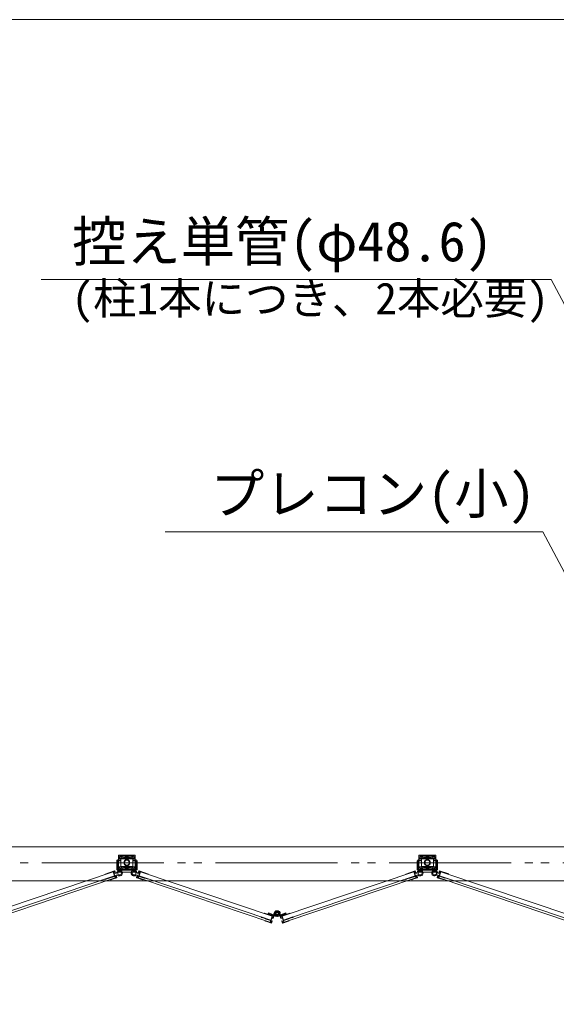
# Model space of a CAD drawing. Units: millimetres, scale not verified. Extents: x -9305 to 9305, y -6415 to 6415.
# Drawn here: x -1887 to -304, y 3532 to 6415 of the extents above; entities that cross this region are included whole.
import ezdxf
from ezdxf.enums import TextEntityAlignment as Align

# ---------------------------------------------------------------- set-up
doc = ezdxf.new("R2010")
doc.units = ezdxf.units.MM
doc.header["$LTSCALE"] = 40
doc.linetypes.add('DOUBLE_CHAIN2', pattern=[12.8, 9, -1, 0.6, -0.6, 0.6, -1])
for name, color, linetype, lineweight in [('0-0_0', 7, 'Continuous', 9), ('0-4_CYG-81', 7, 'Continuous', 9), ('0-8_TEXT', 7, 'Continuous', 9), ('0-B_図面枠', 7, 'Continuous', 9)]:
    doc.layers.add(name, color=color, linetype=linetype, lineweight=lineweight)
doc.styles.add('ＭＳ ゴシック', font='')
doc.styles.get('ＭＳ ゴシック').set_extended_font_data('MS Gothic')

msp = doc.modelspace()

# ---------------------------------------------------------------- linework, layer by layer
at = {"layer": '0-0_0', "linetype": 'DOUBLE_CHAIN2'}
msp.add_line((-7965.18, 3931), (334.82, 3931), dxfattribs=at)
at = {"layer": '0-4_CYG-81'}
for p, q in [((334.82, 3978.07), (-7965.18, 3978.07)), ((-1548.3, 3950.83), (-1592.3, 3950.83)), ((-661.98, 3950.9), (-705.98, 3950.9)), ((-1600.3, 3911.63), (-1600.3, 3937.03)), ((-1598, 3939.33), (-1590.3, 3939.33)), ((-1598, 3937.03), (-1590.3, 3937.03)), ((-1598, 3937.03), (-1598, 3911.63)), ((-1590.3, 3937.03), (-1590.3, 3939.33)), ((-1588.3, 3942.33), (-1552.3, 3942.33)), ((-1588.3, 3942.33), (-1588.3, 3920.33)), ((-1579.3, 3943.33), (-1561.3, 3943.33)), ((-1579.3, 3942.33), (-1579.3, 3943.33)), ((-1576.3, 3943.83), (-1565.3, 3943.83)), ((-1575.3, 3943.33), (-1575.3, 3943.83)), ((-1575.3, 3942.33), (-1575.3, 3943.33)), ((-1565.3, 3943.33), (-1565.3, 3943.83)), ((-1565.3, 3942.33), (-1565.3, 3943.33)), ((-1561.3, 3942.33), (-1561.3, 3943.33)), ((-1552.3, 3920.33), (-1552.3, 3942.33)), ((-1542.6, 3939.33), (-1550.3, 3939.33)), ((-1550.3, 3937.03), (-1550.3, 3939.33)), ((-1542.6, 3937.03), (-1550.3, 3937.03)), ((-1545.3, 3947.83), (-1545.3, 3943.83)), ((-1542.6, 3937.03), (-1542.6, 3911.63)), ((-1540.3, 3911.63), (-1540.3, 3937.03)), ((-713.98, 3911.7), (-713.98, 3937.1)), ((-711.68, 3939.4), (-703.98, 3939.4)), ((-711.68, 3937.1), (-703.98, 3937.1)), ((-711.68, 3937.1), (-711.68, 3911.7)), ((-703.98, 3937.1), (-703.98, 3939.4)), ((-701.98, 3942.4), (-665.98, 3942.4)), ((-701.98, 3942.4), (-701.98, 3920.4)), ((-692.98, 3943.4), (-674.98, 3943.4)), ((-692.98, 3942.4), (-692.98, 3943.4)), ((-689.98, 3943.9), (-678.98, 3943.9)), ((-688.98, 3943.4), (-688.98, 3943.9)), ((-688.98, 3942.4), (-688.98, 3943.4)), ((-678.98, 3943.4), (-678.98, 3943.9)), ((-678.98, 3942.4), (-678.98, 3943.4)), ((-674.98, 3942.4), (-674.98, 3943.4)), ((-665.98, 3920.4), (-665.98, 3942.4)), ((-656.28, 3939.4), (-663.98, 3939.4)), ((-663.98, 3937.1), (-663.98, 3939.4)), ((-656.28, 3937.1), (-663.98, 3937.1)), ((-658.98, 3947.9), (-658.98, 3943.9)), ((-656.28, 3937.1), (-656.28, 3911.7)), ((-653.98, 3911.7), (-653.98, 3937.1)), ((-1634.14, 3896.36), (-1634.46, 3897.3)), ((-1606.66, 3907.18), (-1634.15, 3897.94)), ((-1610.45, 3904.32), (-1634.14, 3896.36)), ((-1606.53, 3892.67), (-1610.45, 3904.32)), ((-1606.86, 3907.11), (-1609.7, 3906.15)), ((-1606.66, 3905.6), (-1609.5, 3904.64)), ((-1607.13, 3905.44), (-1609.5, 3904.64)), ((-1603.6, 3887.11), (-1609.5, 3904.64)), ((-1607.07, 3905.25), (-1609.44, 3904.46)), ((-1607.07, 3905.25), (-1605.76, 3901.36)), ((-1606.66, 3905.6), (-1604.98, 3900.62)), ((-1604.04, 3900.94), (-1606.03, 3906.87)), ((-1604.04, 3900.94), (-1604.98, 3900.62)), ((-1603.23, 3900.11), (-1601.55, 3900.67)), ((-1601.49, 3893.36), (-1602.44, 3893.04)), ((-1600.76, 3888.06), (-1602.44, 3893.04)), ((-1599.5, 3887.44), (-1601.49, 3893.36)), ((-1601.32, 3894.42), (-1599.57, 3895.01)), ((-1598, 3911.63), (-1542.6, 3911.63)), ((-1598, 3909.33), (-1542.6, 3909.33)), ((-1548.3, 3911.83), (-1592.3, 3911.83)), ((-1588.3, 3920.33), (-1552.3, 3920.33)), ((-1579.3, 3920.33), (-1579.3, 3919.33)), ((-1579.3, 3919.33), (-1561.3, 3919.33)), ((-1576.3, 3918.83), (-1565.3, 3918.83)), ((-1575.3, 3920.33), (-1575.3, 3919.33)), ((-1575.3, 3918.83), (-1575.3, 3919.33)), ((-1565.3, 3920.33), (-1565.3, 3919.33)), ((-1565.3, 3918.83), (-1565.3, 3919.33)), ((-1561.3, 3920.33), (-1561.3, 3919.33)), ((-1545.3, 3914.83), (-1545.3, 3918.83)), ((-1541.46, 3887.5), (-1539.47, 3893.42)), ((-1539.64, 3894.48), (-1541.32, 3895.05)), ((-1540.2, 3888.13), (-1538.52, 3893.1)), ((-1539.47, 3893.42), (-1538.52, 3893.1)), ((-1537.73, 3900.17), (-1539.4, 3900.74)), ((-1537.35, 3887.17), (-1531.46, 3904.71)), ((-1537.29, 3887.36), (-1531.55, 3904.42)), ((-1536.92, 3901.01), (-1534.93, 3906.93)), ((-1535.2, 3901.43), (-1533.92, 3905.22)), ((-1534.43, 3892.73), (-1530.51, 3904.39)), ((-1534.43, 3892.73), (-1506, 3883.17)), ((-1534.3, 3907.24), (-1506.81, 3898)), ((-1534.3, 3905.66), (-1531.46, 3904.71)), ((-1533.92, 3905.22), (-1531.55, 3904.43)), ((-1530.51, 3904.39), (-1141.89, 3773.72)), ((-720.21, 3892.73), (-748.65, 3883.17)), ((-747.83, 3896.42), (-748.15, 3897.37)), ((-720.34, 3907.25), (-747.83, 3898)), ((-724.13, 3904.39), (-747.83, 3896.42)), ((-720.21, 3892.73), (-724.13, 3904.39)), ((-720.54, 3907.18), (-723.38, 3906.21)), ((-720.34, 3905.66), (-723.18, 3904.71)), ((-720.82, 3905.51), (-723.18, 3904.71)), ((-717.29, 3887.18), (-723.18, 3904.71)), ((-720.75, 3905.32), (-723.12, 3904.52)), ((-720.75, 3905.32), (-719.44, 3901.43)), ((-720.34, 3905.66), (-718.67, 3900.69)), ((-717.72, 3901.01), (-719.71, 3906.93)), ((-717.72, 3901.01), (-718.67, 3900.69)), ((-716.91, 3900.17), (-715.24, 3900.74)), ((-715.17, 3893.42), (-716.12, 3893.11)), ((-714.44, 3888.13), (-716.12, 3893.11)), ((-713.18, 3887.5), (-715.17, 3893.42)), ((-715, 3894.48), (-713.25, 3895.07)), ((-711.68, 3911.7), (-656.28, 3911.7)), ((-711.68, 3909.4), (-656.28, 3909.4)), ((-661.98, 3911.9), (-705.98, 3911.9)), ((-701.98, 3920.4), (-665.98, 3920.4)), ((-692.98, 3920.4), (-692.98, 3919.4)), ((-692.98, 3919.4), (-674.98, 3919.4)), ((-689.98, 3918.9), (-678.98, 3918.9)), ((-688.98, 3920.4), (-688.98, 3919.4)), ((-688.98, 3918.9), (-688.98, 3919.4)), ((-678.98, 3920.4), (-678.98, 3919.4)), ((-678.98, 3918.9), (-678.98, 3919.4)), ((-674.98, 3920.4), (-674.98, 3919.4)), ((-658.98, 3914.9), (-658.98, 3918.9)), ((-655.15, 3887.56), (-653.16, 3893.49)), ((-653.33, 3894.55), (-655, 3895.11)), ((-653.88, 3888.2), (-652.21, 3893.17)), ((-653.16, 3893.49), (-652.21, 3893.17)), ((-651.42, 3900.24), (-653.09, 3900.8)), ((-651.04, 3887.24), (-645.14, 3904.77)), ((-650.97, 3887.43), (-645.24, 3904.49)), ((-650.6, 3901.07), (-648.61, 3907)), ((-648.88, 3901.5), (-647.61, 3905.29)), ((-648.11, 3892.8), (-644.19, 3904.46)), ((-648.11, 3892.8), (-619.68, 3883.24)), ((-647.98, 3907.31), (-620.49, 3898.07)), ((-647.98, 3905.73), (-645.14, 3904.78)), ((-647.61, 3905.29), (-645.24, 3904.49)), ((-7965.18, 3878.07), (334.82, 3878.07)), ((-1613.94, 3883.32), (-1992.6, 3755.99)), ((-1606.53, 3892.67), (-1634.96, 3883.1)), ((-1634.49, 3881.68), (-1634.96, 3883.1)), ((-1622.8, 3886.14), (-1631.33, 3883.27)), ((-1622.8, 3886.14), (-1622.16, 3885.83)), ((-1606.52, 3891.08), (-1622.16, 3885.83)), ((-1618.3, 3882.17), (-1617.82, 3880.75)), ((-1604.93, 3886.35), (-1618.2, 3881.88)), ((-1613.08, 3882.34), (-1616.4, 3881.22)), ((-1599.81, 3886.8), (-1613.08, 3882.34)), ((-1604.62, 3886.98), (-1605.89, 3890.77)), ((-1600.76, 3888.06), (-1603.6, 3887.11)), ((-1541.15, 3886.87), (-1524.56, 3881.29)), ((-1540.2, 3888.13), (-1537.35, 3887.17)), ((-1536.34, 3887.04), (-1535.07, 3890.84)), ((-1536.03, 3886.41), (-1527.02, 3883.38)), ((-1534.43, 3891.15), (-1518.8, 3885.89)), ((-1527.02, 3883.38), (-1522.76, 3881.95)), ((-1527.02, 3883.38), (-1148.36, 3756.06)), ((-1522.66, 3882.23), (-1523.14, 3880.81)), ((-1518.16, 3886.2), (-1518.8, 3885.89)), ((-1518.16, 3886.2), (-1509.63, 3883.34)), ((-1509.63, 3883.34), (-1509.32, 3882.7)), ((-718.62, 3886.41), (-1106.29, 3756.06)), ((-748.17, 3881.75), (-748.65, 3883.17)), ((-736.48, 3886.21), (-745.01, 3883.34)), ((-736.48, 3886.21), (-735.85, 3885.89)), ((-720.21, 3891.15), (-735.85, 3885.89)), ((-731.98, 3882.24), (-731.5, 3880.81)), ((-726.76, 3882.4), (-730.08, 3881.29)), ((-713.49, 3886.87), (-726.76, 3882.4)), ((-718.3, 3887.04), (-719.58, 3890.84)), ((-714.44, 3888.13), (-717.29, 3887.18)), ((-654.83, 3886.93), (-638.24, 3881.36)), ((-653.88, 3888.2), (-651.04, 3887.24)), ((-650.02, 3887.11), (-648.75, 3890.9)), ((-649.71, 3886.48), (-262.04, 3756.12)), ((-648.12, 3891.22), (-632.48, 3885.96)), ((-640.71, 3883.45), (-636.44, 3882.02)), ((-636.34, 3882.3), (-636.82, 3880.88)), ((-631.84, 3886.27), (-632.48, 3885.96)), ((-631.84, 3886.27), (-623.31, 3883.4)), ((-623.31, 3883.4), (-623, 3882.77)), ((-1165.58, 3781.68), (-1165.27, 3782.63)), ((-1137.14, 3773.7), (-1164.63, 3782.95)), ((-1153.06, 3783.26), (-1154.34, 3779.46)), ((-1154.34, 3779.46), (-1139.18, 3774.36)), ((-1153.06, 3783.26), (-1134.56, 3777.03)), ((-1142.64, 3779.75), (-1143.28, 3777.85)), ((-1135.67, 3783.21), (-1137.42, 3778)), ((-1135.52, 3778.94), (-1136, 3777.52)), ((-1132.12, 3784.77), (-1132.49, 3778.78)), ((-1122.14, 3784.14), (-1122.51, 3778.15)), ((-1120.68, 3787.32), (-1120.24, 3787.55)), ((-1101.58, 3783.26), (-1120.08, 3777.04)), ((-1119.56, 3787.35), (-1118.16, 3784.7)), ((-1119.12, 3778.94), (-1118.64, 3777.52)), ((-1118.97, 3783.21), (-1117.22, 3778)), ((-1117.5, 3773.71), (-1090.01, 3782.95)), ((-1100.3, 3779.46), (-1115.47, 3774.36)), ((-1112.76, 3773.72), (-1089.06, 3781.69)), ((-1112, 3779.75), (-1111.37, 3777.86)), ((-1101.58, 3783.26), (-1100.3, 3779.46)), ((-1089.06, 3781.69), (-1089.38, 3782.64)), ((-1174.72, 3770.2), (-1174.24, 3771.62)), ((-1145.81, 3762.06), (-1174.24, 3771.62)), ((-1162.72, 3766.69), (-1171.24, 3769.56)), ((-1162.72, 3766.69), (-1162.4, 3766.06)), ((-1146.76, 3760.8), (-1162.4, 3766.06)), ((-1161.53, 3760.8), (-1162.01, 3759.38)), ((-1157.27, 3757.79), (-1160.58, 3758.9)), ((-1148.36, 3756.06), (-1157.36, 3759.08)), ((-1144, 3753.33), (-1157.27, 3757.79)), ((-1147.72, 3756.37), (-1146.45, 3760.16)), ((-1146.84, 3755.86), (-1140.94, 3773.4)), ((-1143.99, 3754.91), (-1146.84, 3755.86)), ((-1145.81, 3762.06), (-1141.89, 3773.72)), ((-1143.99, 3754.91), (-1142.32, 3759.88)), ((-1143.36, 3753.64), (-1141.37, 3759.56)), ((-1141.37, 3759.56), (-1142.32, 3759.88)), ((-1138.54, 3776.26), (-1139.18, 3774.36)), ((-1138.82, 3767.15), (-1136.83, 3773.07)), ((-1115.82, 3767.15), (-1117.81, 3773.07)), ((-1116.1, 3776.26), (-1115.47, 3774.36)), ((-1115.64, 3767.3), (-1114.7, 3767.63)), ((-1107.8, 3755.86), (-1113.7, 3773.4)), ((-1113.27, 3759.56), (-1112.32, 3759.88)), ((-1111.28, 3753.64), (-1113.27, 3759.56)), ((-1108.83, 3762.06), (-1112.76, 3773.72)), ((-1110.65, 3754.91), (-1112.32, 3759.88)), ((-1110.65, 3754.91), (-1107.8, 3755.86)), ((-1110.64, 3753.33), (-1094.06, 3758.9)), ((-1108.83, 3762.06), (-1080.4, 3771.62)), ((-1106.92, 3756.37), (-1108.2, 3760.16)), ((-1107.88, 3760.8), (-1092.24, 3766.06)), ((-1106.29, 3756.06), (-1097.28, 3759.08)), ((-1093.12, 3760.8), (-1092.64, 3759.38)), ((-1091.93, 3766.69), (-1092.24, 3766.06)), ((-1091.93, 3766.69), (-1083.4, 3769.56)), ((-1079.92, 3770.2), (-1080.4, 3771.62))]:
    msp.add_line(p, q, dxfattribs=at)
at = {"layer": '0-4_CYG-81', "linetype": 'DOUBLE_CHAIN2'}
for p, q in [((-1592.3, 3950.83), (-1580.6, 3946.93)), ((-1548.3, 3950.83), (-1559.99, 3946.93)), ((-705.98, 3950.9), (-694.29, 3947)), ((-661.98, 3950.9), (-673.67, 3947)), ((-1592.3, 3945.9), (-1592.3, 3943.83)), ((-1590.43, 3947.36), (-1580.3, 3943.83)), ((-1579.97, 3946.83), (-1560.62, 3946.83)), ((-1574.3, 3947.83), (-1566.3, 3947.83)), ((-1573.3, 3946.83), (-1573.3, 3943.83)), ((-1567.3, 3946.83), (-1567.3, 3943.83)), ((-1550.16, 3947.36), (-1560.3, 3943.83)), ((-1548.3, 3945.94), (-1548.3, 3943.83)), ((-705.98, 3945.97), (-705.98, 3943.9)), ((-704.11, 3947.42), (-693.98, 3943.9)), ((-693.66, 3946.9), (-674.3, 3946.9)), ((-687.98, 3947.9), (-679.98, 3947.9)), ((-686.98, 3946.9), (-686.98, 3943.9)), ((-680.98, 3946.9), (-680.98, 3943.9)), ((-663.85, 3947.42), (-673.98, 3943.9)), ((-661.98, 3946), (-661.98, 3943.9)), ((-1592.3, 3916.76), (-1592.3, 3918.83)), ((-1592.3, 3911.83), (-1580.6, 3915.73)), ((-1590.43, 3915.3), (-1580.3, 3918.83)), ((-1579.97, 3915.83), (-1560.62, 3915.83)), ((-1574.3, 3914.83), (-1566.3, 3914.83)), ((-1573.3, 3915.83), (-1573.3, 3918.83)), ((-1567.3, 3915.83), (-1567.3, 3918.83)), ((-1550.16, 3915.3), (-1560.3, 3918.83)), ((-1548.3, 3911.83), (-1559.99, 3915.73)), ((-1548.3, 3916.72), (-1548.3, 3918.83)), ((-705.98, 3916.82), (-705.98, 3918.9)), ((-705.98, 3911.9), (-694.29, 3915.79)), ((-704.11, 3915.37), (-693.98, 3918.9)), ((-693.66, 3915.9), (-674.3, 3915.9)), ((-687.98, 3914.9), (-679.98, 3914.9)), ((-686.98, 3915.9), (-686.98, 3918.9)), ((-680.98, 3915.9), (-680.98, 3918.9)), ((-663.85, 3915.37), (-673.98, 3918.9)), ((-661.98, 3911.9), (-673.67, 3915.79)), ((-661.98, 3916.79), (-661.98, 3918.9))]:
    msp.add_line(p, q, dxfattribs=at)
at = {"layer": '0-4_CYG-81'}
for points in [[(-1595.3, 3953.33), (-1545.3, 3953.33), (-1545.3, 3903.33), (-1595.3, 3903.33)], [(-708.98, 3953.4), (-658.98, 3953.4), (-658.98, 3903.4), (-708.98, 3903.4)], [(-1610.45, 3904.32), (-1999.07, 3773.65), (-1995.18, 3762.09), (-1606.56, 3892.76)], [(-724.13, 3904.39), (-1112.75, 3773.72), (-1108.86, 3762.16), (-720.24, 3892.83)], [(-644.19, 3904.46), (-255.57, 3773.78), (-259.46, 3762.22), (-648.08, 3892.89)]]:
    msp.add_lwpolyline(points, close=True, dxfattribs=at)
for points in [[(-1595.3, 3947.83), (-1595.3, 3943.83), (-1545.3, 3943.83)], [(-708.98, 3947.9), (-708.98, 3943.9), (-658.98, 3943.9)], [(-1602.58, 3891.89), (-1601.3, 3888.1), (-1603.67, 3887.3), (-1609.4, 3904.36)], [(-1595.3, 3914.83), (-1595.3, 3918.83), (-1545.3, 3918.83)], [(-1536.92, 3901.01), (-1535.98, 3900.69), (-1534.3, 3905.66)], [(-1141.89, 3773.72), (-1145.78, 3762.16), (-1534.4, 3892.82), (-1530.51, 3904.39)], [(-716.26, 3891.95), (-714.98, 3888.16), (-717.35, 3887.36), (-723.09, 3904.42)], [(-708.98, 3914.9), (-708.98, 3918.9), (-658.98, 3918.9)], [(-650.6, 3901.07), (-649.66, 3900.75), (-647.98, 3905.73)], [(-1631.33, 3883.27), (-1631.64, 3882.64), (-1634.49, 3881.68)], [(-1538.38, 3891.95), (-1539.66, 3888.16), (-1537.29, 3887.36)], [(-745.01, 3883.34), (-745.33, 3882.7), (-748.17, 3881.75)], [(-652.07, 3892.02), (-653.34, 3888.22), (-650.97, 3887.43)], [(-1153.7, 3781.36), (-1138.54, 3776.26), (-1129.67, 3773.28)], [(-1132.49, 3778.78), (-1127.69, 3775.47), (-1122.51, 3778.15)], [(-1132.12, 3784.77), (-1126.94, 3787.45), (-1122.14, 3784.14)], [(-1100.94, 3781.36), (-1116.1, 3776.26), (-1125.08, 3773.24)], [(-1118.37, 3784.02), (-1118.81, 3783.78), (-1120.68, 3787.32)], [(-1171.24, 3769.56), (-1171.88, 3769.24), (-1174.72, 3770.2)], [(-1138.82, 3767.15), (-1139.77, 3767.47), (-1138.1, 3772.44), (-1140.94, 3773.4)], [(-1114.87, 3767.47), (-1116.54, 3772.44), (-1113.7, 3773.4)], [(-1083.4, 3769.56), (-1082.76, 3769.24), (-1079.92, 3770.2)]]:
    msp.add_lwpolyline(points, dxfattribs=at)
for centre, radius in [((-1570.3, 3931.33), 9), ((-1570.3, 3931.33), 8.5), ((-1570.3, 3931.33), 7.5), ((-683.98, 3931.4), 9), ((-683.98, 3931.4), 8.5), ((-683.98, 3931.4), 7.5), ((-1591.82, 3900.83), 5.5), ((-1549.11, 3900.83), 5.5), ((-705.5, 3900.9), 5.5), ((-662.8, 3900.9), 5.5), ((-1127.31, 3781.44), 8.5), ((-1127.31, 3781.44), 8), ((-1127.31, 3781.44), 5), ((-1127.31, 3781.44), 4.5), ((-1127.31, 3781.44), 3)]:
    msp.add_circle(centre, radius, dxfattribs=at)
for centre, radius, start, end in [((-1592.3, 3947.83), 3, 90, 180), ((-1548.3, 3947.83), 3, 0, 90), ((-705.98, 3947.9), 3, 90, 180), ((-661.98, 3947.9), 3, 0, 90), ((-1598, 3937.03), 2.3, 90, 180), ((-1542.6, 3937.03), 2.3, 0, 90), ((-711.68, 3937.1), 2.3, 90, 180), ((-656.28, 3937.1), 2.3, 0, 90), ((-1633.99, 3897.46), 0.5, 108.585, 198.585), ((-1606.5, 3906.71), 0.5, 18.585, 108.585), ((-1603.86, 3902), 2, 198.585, 288.585), ((-1600.68, 3892.52), 2, 108.585, 198.585), ((-1602.19, 3902.56), 2, 288.585, 350.148), ((-1598, 3911.63), 2.3, 180, 270), ((-1591.82, 3900.83), 8.5, 227.332, 170.587), ((-1598.93, 3893.11), 2, 47.332, 108.585), ((-1592.3, 3914.83), 3, 180, 270), ((-1549.14, 3900.9), 8.5, 9.413, 312.308), ((-1548.3, 3914.83), 3, 270, 0), ((-1541.96, 3893.15), 2, 71.415, 132.978), ((-1542.6, 3911.63), 2.3, 270, 0), ((-1538.77, 3902.63), 2, 189.852, 251.415), ((-1540.28, 3892.59), 2, 341.415, 71.415), ((-1537.09, 3902.07), 2, 251.415, 341.415), ((-1534.46, 3906.77), 0.5, 71.415, 161.415), ((-747.68, 3897.53), 0.5, 108.585, 198.585), ((-720.19, 3906.77), 0.5, 18.585, 108.585), ((-717.55, 3902.07), 2, 198.585, 288.585), ((-714.36, 3892.59), 2, 108.585, 198.585), ((-715.88, 3902.63), 2, 288.585, 350.148), ((-711.68, 3911.7), 2.3, 180, 270), ((-705.5, 3900.9), 8.5, 227.332, 170.587), ((-712.62, 3893.18), 2, 47.332, 108.585), ((-705.98, 3914.9), 3, 180, 270), ((-662.83, 3900.96), 8.5, 9.413, 312.308), ((-661.98, 3914.9), 3, 270, 0), ((-655.64, 3893.22), 2, 71.415, 132.978), ((-656.28, 3911.7), 2.3, 270, 0), ((-652.45, 3902.7), 2, 189.852, 251.415), ((-653.96, 3892.65), 2, 341.415, 71.415), ((-650.78, 3902.13), 2, 251.415, 341.415), ((-648.14, 3906.84), 0.5, 71.415, 161.415), ((-1616.88, 3882.65), 1.5, 198.585, 288.585), ((-1606.36, 3890.61), 0.5, 18.585, 108.585), ((-1605.09, 3886.82), 0.5, 288.585, 18.585), ((-1599.97, 3887.28), 0.5, 288.585, 18.585), ((-1540.99, 3887.34), 0.5, 161.415, 251.415), ((-1534.59, 3890.68), 0.5, 71.415, 161.415), ((-1524.08, 3882.71), 1.5, 251.415, 341.415), ((-730.56, 3882.71), 1.5, 198.585, 288.585), ((-720.05, 3890.68), 0.5, 18.585, 108.585), ((-718.78, 3886.88), 0.5, 288.585, 18.585), ((-713.65, 3887.34), 0.5, 288.585, 18.585), ((-654.67, 3887.41), 0.5, 161.415, 251.415), ((-648.28, 3890.74), 0.5, 71.415, 161.415), ((-637.77, 3882.78), 1.5, 251.415, 341.415), ((-1164.79, 3782.47), 0.5, 71.415, 161.415), ((-1120.01, 3787.11), 0.5, 27.915, 117.915), ((-1118.6, 3784.46), 0.5, 297.915, 27.915), ((-1089.85, 3782.48), 0.5, 18.585, 108.585), ((-1160.11, 3760.32), 1.5, 161.415, 251.415), ((-1148.2, 3756.53), 0.5, 251.415, 341.415), ((-1146.92, 3760.32), 0.5, 341.415, 71.415), ((-1143.84, 3753.8), 0.5, 251.415, 341.415), ((-1137.3, 3773.23), 0.5, 341.415, 71.415), ((-1117.34, 3773.23), 0.5, 108.585, 198.585), ((-1110.8, 3753.8), 0.5, 198.585, 288.585), ((-1107.72, 3760.32), 0.5, 108.585, 198.585), ((-1106.45, 3756.53), 0.5, 198.585, 288.585), ((-1094.54, 3760.33), 1.5, 288.585, 18.585)]:
    msp.add_arc(centre, radius, start, end, dxfattribs=at)
at = {"layer": '0-4_CYG-81', "linetype": 'DOUBLE_CHAIN2'}
for centre, radius, start, end in [((-1590.8, 3945.9), 1.5, 75.75, 180), ((-1579.97, 3948.83), 2, 251.565, 270), ((-1574.3, 3946.83), 1, 90, 180), ((-1566.3, 3946.83), 1, 0, 90), ((-1565.53, 3945.83), 2, 270, 283.24), ((-1560.62, 3948.83), 2, 270, 288.435), ((-1549.8, 3945.94), 1.5, 0, 103.24), ((-704.48, 3945.97), 1.5, 75.75, 180), ((-693.66, 3948.9), 2, 251.565, 270), ((-687.98, 3946.9), 1, 90, 180), ((-679.98, 3946.9), 1, 0, 90), ((-679.21, 3945.9), 2, 270, 283.24), ((-674.3, 3948.9), 2, 270, 288.435), ((-663.48, 3946), 1.5, 0, 103.24), ((-1590.8, 3916.76), 1.5, 180, 284.25), ((-1579.97, 3913.83), 2, 90, 108.435), ((-1574.3, 3915.83), 1, 180, 270), ((-1566.3, 3915.83), 1, 270, 0), ((-1565.53, 3916.83), 2, 76.76, 90), ((-1560.62, 3913.83), 2, 71.565, 90), ((-1549.8, 3916.72), 1.5, 256.76, 0), ((-704.48, 3916.82), 1.5, 180, 284.25), ((-693.66, 3913.9), 2, 90, 108.435), ((-687.98, 3915.9), 1, 180, 270), ((-679.98, 3915.9), 1, 270, 0), ((-679.21, 3916.9), 2, 76.76, 90), ((-674.3, 3913.9), 2, 71.565, 90), ((-663.48, 3916.79), 1.5, 256.76, 0)]:
    msp.add_arc(centre, radius, start, end, dxfattribs=at)
at = {"layer": '0-8_TEXT'}
for p, q in [((-1823.33, 5649.47), (-318.86, 5649.47)), ((202.64, 4663.3), (-318.86, 5649.47)), ((-1457.01, 4906.3), (-343.62, 4906.3)), ((21.24, 4216.33), (-343.62, 4906.3))]:
    msp.add_line(p, q, dxfattribs=at)
at = {"layer": '0-B_図面枠'}
msp.add_lwpolyline([(-9304.61, -6414.98), (9304.61, -6414.98), (9304.61, 6414.98), (-9304.61, 6414.98)], dxfattribs=at)

# ---------------------------------------------------------------- texts
at = {"layer": '0-8_TEXT', "style": 'ＭＳ ゴシック'}
for s, height, p in [('控え単管(φ48.6)', 117.3, (-1731.56, 5667.62)), ('(柱1本につき、2本必要)', 93.84, (-1733.48, 5518.49)), ('プレコン(小)', 117.3, (-1324.77, 4924.45))]:
    msp.add_text(s, height=height, dxfattribs=at).set_placement(p, align=Align.BOTTOM_LEFT)

doc.saveas('drawing.dxf')
